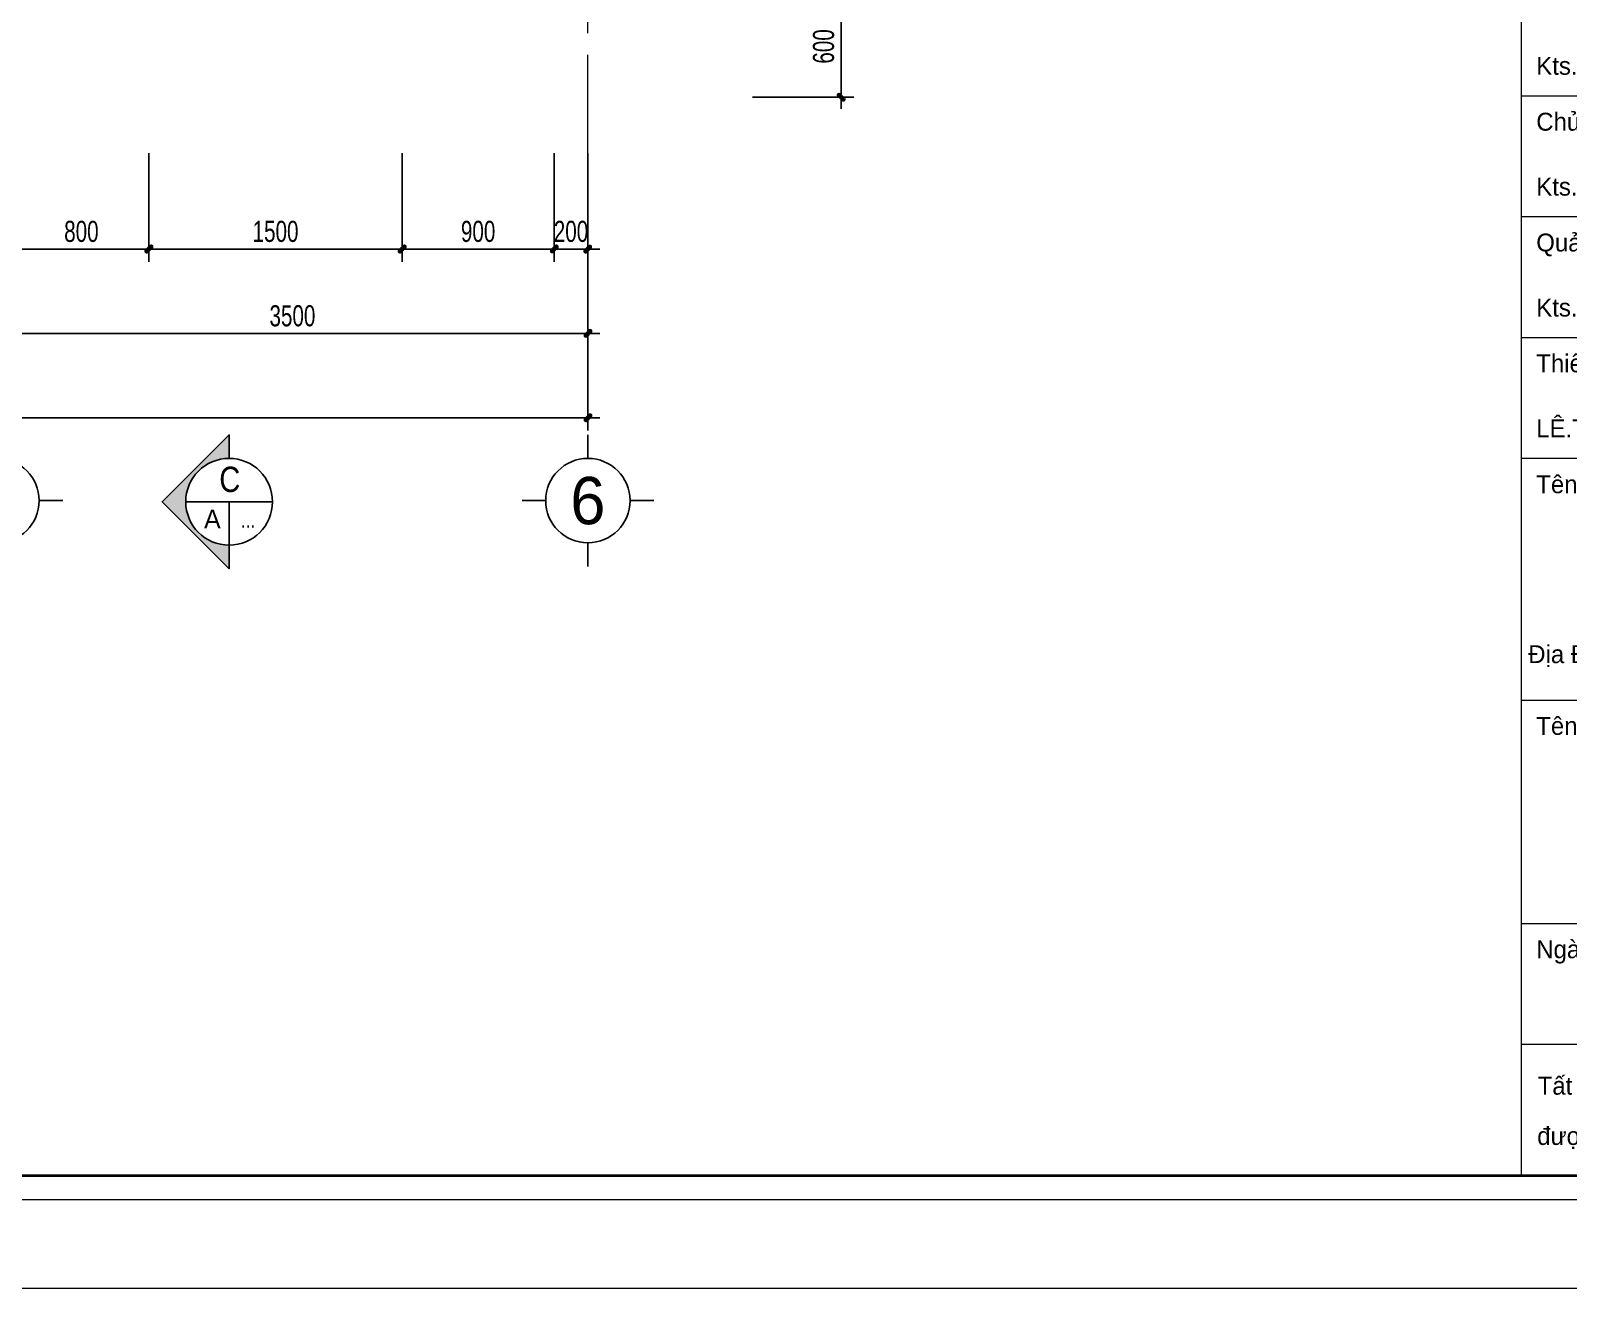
# Model space of a CAD drawing. Header units: inches. Extents: x 88947 to 296847, y 35049 to 161062.
# Drawn here: x 165148 to 174255, y 77053 to 84502 of the extents above; entities that cross this region are included whole.
import ezdxf
from ezdxf.enums import TextEntityAlignment as Align

# ---------------------------------------------------------------- set-up
doc = ezdxf.new("R2010")
doc.units = ezdxf.units.IN
doc.header["$MEASUREMENT"] = 0
doc.header["$PDMODE"] = 1
doc.linetypes.add('ACAD_ISO03W100', pattern=[30, 12, -18])
doc.linetypes.add('CENTER', pattern=[50.8, 31.75, -6.35, 6.35, -6.35])
for name, color, linetype, lineweight in [('0.15', 175, 'Continuous', 20), ('A-Dims', 145, 'Continuous', 25), ('A-Text', 30, 'Continuous', 9), ('A-Wall', 2, 'Continuous', 35), ('DIM', 7, 'Continuous', 25), ('GHICHU', 40, 'Continuous', 18), ('KHUNG 2', 144, 'Continuous', 18), ('KY HIEU', 4, 'Continuous', 25), ('NETMANH', 192, 'Continuous', 18), ('TRUC', 252, 'ACAD_ISO03W100', 13)]:
    doc.layers.add(name, color=color, linetype=linetype, lineweight=lineweight)
doc.layers.add('text', color=2, linetype='Continuous')
doc.styles.add('AVO-B', font='VAVOB.TTF')
doc.styles.add('DDCo-B-Helve-condense', font='VHELVCB.TTF')
doc.styles.add('FRANKO', font='VFRANKO.TTF')
doc.styles.add('VHELVEN', font='VHELVEN.TTF')
doc.styles.add('VNI-HELVE-CONDENSE', font='VNARIAL.TTF', dxfattribs={"width": 0.7})
doc.dimstyles.new('TAS-100', dxfattribs={"dimscale": 50, "dimtxt": 2.5, "dimasz": 0.7, "dimexe": 1.5, "dimexo": 1.5, "dimgap": 0.8, "dimtad": 1, "dimdec": 0, "dimzin": 3, "dimdsep": 46, "dimtxsty": 'VNI-HELVE-CONDENSE', "dimblk": 'TICK', "dimcen": 2.5, "dimclrt": 71, "dimazin": 2, "dimtfac": 0.75, "dimtdec": 0, "dimtix": 1, "dimtmove": 2, "dimatfit": 2, "dimldrblk": 'TICK123', "dimfxl": 1.5, "dimtolj": 1, "dimtzin": 0, "dimarcsym": 0})

# ---------------------------------------------------------------- blocks, each defined once
blk = doc.blocks.new('khung ten')
at = {"layer": '0.15', "ltscale": 0.7}
blk.add_line((301249, -213090), (305804, -213090), dxfattribs=at)
at = {"layer": 'A-Wall', "ltscale": 0.7}
blk.add_lwpolyline([(267204, -219099), (305804, -219099), (305804, -190799), (267204, -190799)], close=True, dxfattribs=at)
at = {"layer": 'KHUNG 2', "ltscale": 0.7}
for p, q in [((301249, -219099), (301249, -190799)), ((301249, -210053), (305804, -210053)), ((301249, -211065), (305804, -211065)), ((301249, -212078), (305804, -212078)), ((301249, -213090), (305804, -213090)), ((301249, -215115), (305804, -215115)), ((301249, -216986), (305804, -216986)), ((301249, -217998), (305804, -217998))]:
    blk.add_line(p, q, dxfattribs=at)
blk.add_lwpolyline([(267004, -219299), (306004, -219299), (306004, -190599), (267004, -190599)], close=True, dxfattribs=at)
at = {"layer": 'NETMANH', "ltscale": 0.7}
blk.add_lwpolyline([(265004, -220042), (307004, -220042), (307004, -190342), (265004, -190342)], close=True, dxfattribs=at)
at = {"layer": 'text', "linetype": 'Continuous', "style": 'FRANKO'}
for s, p in [('Kts.NGUYEÃN VAÊN NGUYEÂN', (301373, -209878)), ('Chuû trì', (301373, -210346)), ('Kts.NGUYEÃN VAÊN THIEÄN', (301373, -210890)), ('Quaûn lyù kyõ thuaät', (301373, -211358)), ('Kts.NGUYEÃN VAÊN THIEÄN', (301373, -211903)), ('Thieát keá', (301373, -212370)), ('LEÂ.T.MYÕ DUYEÂN', (301373, -212915)), ('Teân coâng trình', (301373, -213383)), ('Ñòa Ñieåm:     294-Cöûa Ñaïi, Phöôøng Caåm Chaâu, ', (301306, -214806)), ('Teân baûn veõ ', (301373, -215407)), ('Ngaøy hoaøn thaønh', (301373, -217278)), ('Taát caû kích thöôùc trong baûn veõ ', (301385, -218421)), ('ñöôïc kieåm tra thöïc teá taïi coâng trình.', (301381, -218842))]:
    blk.add_text(s, height=150, dxfattribs=at).set_placement(p)
blk = doc.blocks.new('TICK')
at = {"layer": 'A-Dims', "color": 1}
for p, q in [((-2, 0), (2, 0)), ((0, 1.5), (0, -1.5))]:
    blk.add_line(p, q, dxfattribs=at)
at = {"layer": 'A-Dims', "color": 1, "const_width": 0.788}
blk.add_lwpolyline([(-0.33, -0.35), (0.38, 0.38)], dxfattribs=at)
at = {"layer": 'A-Dims', "color": 1, "const_width": 0.394}
for points in [[(0.24, 0.52, -0.414214), (0.52, 0.52, -1)], [(0.52, 0.52, -0.414214), (0.52, 0.24, -1)], [(-0.47, -0.21, 0.414214), (-0.47, -0.49, 1)], [(-0.47, -0.49, 0.414214), (-0.19, -0.49, 1)]]:
    blk.add_lwpolyline(points, format="xyb", dxfattribs=at)
blk = doc.blocks.new('*D243')
at = {"layer": 'Defpoints', "color": 0}
for p in [(164947.7, 83851.1), (168447.7, 83851.1), (168447.7, 82709)]:
    blk.add_point(p, dxfattribs=at)
at = {"layer": 'DIM', "color": 0, "lineweight": -2}
for p, q in [((164947.7, 83776.1), (164947.7, 82634)), ((168447.7, 83776.1), (168447.7, 82634)), ((164982.7, 82709), (168412.7, 82709))]:
    blk.add_line(p, q, dxfattribs=at)
at = {"layer": 'DIM', "color": 0, "lineweight": -2, "xscale": 35, "yscale": 35, "zscale": 35, "rotation": 180}
blk.add_blockref('TICK', (164947.7, 82709), dxfattribs=at)
at = {"layer": 'DIM', "color": 0, "lineweight": -2, "xscale": 35, "yscale": 35, "zscale": 35}
blk.add_blockref('TICK', (168447.7, 82709), dxfattribs=at)
at = {"layer": 'DIM', "color": 71, "insert": (166697.7, 82812.8), "char_height": 125, "attachment_point": 5, "style": 'VNI-HELVE-CONDENSE'}
blk.add_mtext('\\A1;3500', dxfattribs=at)
blk = doc.blocks.new('TICK123')
at = {"layer": 'A-Dims', "color": 1}
blk.add_lwpolyline([(0.05, 0, 0, 0.84, 0), (-2.11, 0, 8.4, 8.4, 0)], format="xyseb", dxfattribs=at)
blk = doc.blocks.new('*D244')
at = {"layer": 'Defpoints', "color": 0}
for p in [(156047.7, 83851.1), (168447.7, 83851.1), (168447.7, 82209)]:
    blk.add_point(p, dxfattribs=at)
at = {"layer": 'DIM', "color": 0, "lineweight": -2}
for p, q in [((156047.7, 83776.1), (156047.7, 82134)), ((168447.7, 83776.1), (168447.7, 82134)), ((156082.7, 82209), (168412.7, 82209))]:
    blk.add_line(p, q, dxfattribs=at)
at = {"layer": 'DIM', "color": 0, "lineweight": -2, "xscale": 35, "yscale": 35, "zscale": 35, "rotation": 180}
blk.add_blockref('TICK', (156047.7, 82209), dxfattribs=at)
at = {"layer": 'DIM', "color": 0, "lineweight": -2, "xscale": 35, "yscale": 35, "zscale": 35}
blk.add_blockref('TICK', (168447.7, 82209), dxfattribs=at)
at = {"layer": 'DIM', "color": 71, "insert": (162247.7, 82312.7), "char_height": 125, "attachment_point": 5, "style": 'VNI-HELVE-CONDENSE'}
blk.add_mtext('\\A1;12400', dxfattribs=at)
blk = doc.blocks.new('*D179')
at = {"layer": 'Defpoints', "color": 0}
for p in [(169347.7, 84709), (169347.7, 84109), (169947.7, 84109)]:
    blk.add_point(p, dxfattribs=at)
at = {"layer": 'DIM', "color": 0, "lineweight": -2}
for p, q in [((169422.7, 84709), (170022.7, 84709)), ((169947.7, 84674), (169947.7, 84144)), ((169422.7, 84109), (170022.7, 84109))]:
    blk.add_line(p, q, dxfattribs=at)
at = {"layer": 'DIM', "color": 0, "lineweight": -2, "xscale": 35, "yscale": 35, "zscale": 35}
for p, rotation in [((169947.7, 84709), 90), ((169947.7, 84109), 270)]:
    blk.add_blockref('TICK', p, dxfattribs=dict(at, rotation=rotation))
at = {"layer": 'DIM', "color": 71, "insert": (169844, 84409), "char_height": 125, "attachment_point": 5, "rotation": 90, "style": 'VNI-HELVE-CONDENSE'}
blk.add_mtext('\\A1;600', dxfattribs=at)
blk = doc.blocks.new('TRUCCOT')
for p, q in [((0, -140), (0, 0)), ((-250, -390), (-390, -390)), ((250, -390), (390, -390)), ((0, -640), (0, -780))]:
    blk.add_line(p, q)
blk.add_circle((0, -390), 250)
at = {"layer": 'GHICHU', "style": 'VHELVEN'}
blk.add_attdef('TRUC', text='', height=280, dxfattribs=at).set_placement((0, -390), align=Align.MIDDLE_CENTER)
blk = doc.blocks.new('*D287')
at = {"layer": 'Defpoints', "color": 0}
for p in [(165847.7, 83851.1), (167347.7, 83851.1), (165847.7, 83209)]:
    blk.add_point(p, dxfattribs=at)
at = {"layer": 'DIM', "color": 0, "lineweight": -2}
for p, q in [((165847.7, 83776.1), (165847.7, 83134)), ((167347.7, 83776.1), (167347.7, 83134)), ((167312.7, 83209), (165882.7, 83209))]:
    blk.add_line(p, q, dxfattribs=at)
at = {"layer": 'DIM', "color": 0, "lineweight": -2, "xscale": 35, "yscale": 35, "zscale": 35, "rotation": 180}
blk.add_blockref('TICK', (165847.7, 83209), dxfattribs=at)
at = {"layer": 'DIM', "color": 0, "lineweight": -2, "xscale": 35, "yscale": 35, "zscale": 35}
blk.add_blockref('TICK', (167347.7, 83209), dxfattribs=at)
at = {"layer": 'DIM', "color": 71, "insert": (166597.7, 83312.7), "char_height": 125, "attachment_point": 5, "style": 'VNI-HELVE-CONDENSE'}
blk.add_mtext('\\A1;1500', dxfattribs=at)
blk = doc.blocks.new('*D302')
at = {"layer": 'Defpoints', "color": 0}
for p in [(165047.7, 83851.1), (165847.7, 83851.1), (165047.7, 83209)]:
    blk.add_point(p, dxfattribs=at)
at = {"layer": 'DIM', "color": 0, "lineweight": -2}
for p, q in [((165047.7, 83776.1), (165047.7, 83134)), ((165847.7, 83776.1), (165847.7, 83134)), ((165812.7, 83209), (165082.7, 83209))]:
    blk.add_line(p, q, dxfattribs=at)
at = {"layer": 'DIM', "color": 0, "lineweight": -2, "xscale": 35, "yscale": 35, "zscale": 35, "rotation": 180}
blk.add_blockref('TICK', (165047.7, 83209), dxfattribs=at)
at = {"layer": 'DIM', "color": 0, "lineweight": -2, "xscale": 35, "yscale": 35, "zscale": 35}
blk.add_blockref('TICK', (165847.7, 83209), dxfattribs=at)
at = {"layer": 'DIM', "color": 71, "insert": (165447.7, 83312.7), "char_height": 125, "attachment_point": 5, "style": 'VNI-HELVE-CONDENSE'}
blk.add_mtext('\\A1;800', dxfattribs=at)
blk = doc.blocks.new('*D303')
at = {"layer": 'Defpoints', "color": 0}
for p in [(167347.7, 83851.1), (168247.7, 83851.1), (167347.7, 83209)]:
    blk.add_point(p, dxfattribs=at)
at = {"layer": 'DIM', "color": 0, "lineweight": -2}
for p, q in [((167347.7, 83776.1), (167347.7, 83134)), ((168247.7, 83776.1), (168247.7, 83134)), ((168212.7, 83209), (167382.7, 83209))]:
    blk.add_line(p, q, dxfattribs=at)
at = {"layer": 'DIM', "color": 0, "lineweight": -2, "xscale": 35, "yscale": 35, "zscale": 35, "rotation": 180}
blk.add_blockref('TICK', (167347.7, 83209), dxfattribs=at)
at = {"layer": 'DIM', "color": 0, "lineweight": -2, "xscale": 35, "yscale": 35, "zscale": 35}
blk.add_blockref('TICK', (168247.7, 83209), dxfattribs=at)
at = {"layer": 'DIM', "color": 71, "insert": (167797.7, 83312.7), "char_height": 125, "attachment_point": 5, "style": 'VNI-HELVE-CONDENSE'}
blk.add_mtext('\\A1;900', dxfattribs=at)
blk = doc.blocks.new('*D305')
at = {"layer": 'Defpoints', "color": 0}
for p in [(168247.7, 83851.1), (168447.7, 83851.1), (168447.7, 83209)]:
    blk.add_point(p, dxfattribs=at)
at = {"layer": 'DIM', "color": 0, "lineweight": -2}
for p, q in [((168247.7, 83776.1), (168247.7, 83134)), ((168447.7, 83776.1), (168447.7, 83134)), ((168212.7, 83209), (168177.7, 83209)), ((168247.7, 83209), (168447.7, 83209)), ((168482.7, 83209), (168517.7, 83209))]:
    blk.add_line(p, q, dxfattribs=at)
at = {"layer": 'DIM', "color": 0, "lineweight": -2, "xscale": 35, "yscale": 35, "zscale": 35}
blk.add_blockref('TICK', (168247.7, 83209), dxfattribs=at)
at = {"layer": 'DIM', "color": 0, "lineweight": -2, "xscale": 35, "yscale": 35, "zscale": 35, "rotation": 180}
blk.add_blockref('TICK', (168447.7, 83209), dxfattribs=at)
at = {"layer": 'DIM', "color": 71, "insert": (168347.7, 83312.7), "char_height": 125, "attachment_point": 5, "style": 'VNI-HELVE-CONDENSE'}
blk.add_mtext('\\A1;200', dxfattribs=at)

msp = doc.modelspace()

# ---------------------------------------------------------------- hatches: boundary and pattern name
at = {"layer": 'KY HIEU'}
msp.add_hatch(color=256, dxfattribs=at).paths.add_polyline_path([(165925.8, 81712), (166322.7, 82109), (166322.7, 81969, 1), (166322.7, 81455.1), (166322.7, 81315.1)])

# ---------------------------------------------------------------- linework, layer by layer
at = {"layer": 'text', "color": 2, "linetype": 'Continuous'}
msp.add_line((166579.6, 81712), (166065.8, 81712), dxfattribs=at)
for points in [[(166322.7, 81455.1), (166322.7, 81315.1), (165925.8, 81712), (166322.7, 82109), (166322.7, 81969)], [(166322.7, 81455.1), (166322.7, 81712)]]:
    msp.add_lwpolyline(points, dxfattribs=at)
msp.add_circle((166322.7, 81712), 256.9, dxfattribs=at)
at = {"layer": 'TRUC', "linetype": 'CENTER', "ltscale": 20}
msp.add_lwpolyline([(168447.7, 82709), (168447.7, 94889.5)], dxfattribs=at)

# ---------------------------------------------------------------- block references
at = {"layer": 'A-Text', "xscale": 0.7071428571362048, "yscale": 0.7071428573544836, "zscale": 0.7071428573664265}
msp.add_blockref('khung ten', (-39048.5, 232654.8), dxfattribs=at)
at = {"layer": 'DIM'}
ref = msp.add_blockref('TRUCCOT', (164947.7, 82109), dxfattribs=at)
ref.add_attrib('TRUC', '5', dxfattribs={"layer": 'GHICHU', "height": 280, "style": 'FRANKO'}).set_placement((164947.7, 81719), align=Align.MIDDLE_CENTER)
ref = msp.add_blockref('TRUCCOT', (168447.7, 82109), dxfattribs=at)
ref.add_attrib('TRUC', '6', dxfattribs={"layer": 'GHICHU', "height": 280, "style": 'FRANKO'}).set_placement((168447.7, 81719), align=Align.MIDDLE_CENTER)

# ---------------------------------------------------------------- texts
at = {"layer": 'text', "linetype": 'Continuous'}
for s, height, style, p in [('C', 150, 'DDCo-B-Helve-condense', (166326.7, 81769.8)), ('A', 110, 'AVO-B', (166223.6, 81555)), ('...', 90, 'DDCo-B-Helve-condense', (166435.2, 81559.1))]:
    msp.add_text(s, height=height, dxfattribs=dict(at, style=style)).set_placement(p, align=Align.CENTER)

# ---------------------------------------------------------------- dimensions: what is measured, and where the dimension line sits
at = {"layer": 'DIM'}
for base, p1, p2, angle, picture, middle in [((169947.7, 84109), (169347.7, 84709), (169347.7, 84109), 90, '*D179', (169844, 84409)), ((165047.7, 83209), (165847.7, 83851.1), (165047.7, 83851.1), 180, '*D302', (165447.7, 83312.7)), ((165847.7, 83209), (167347.7, 83851.1), (165847.7, 83851.1), 180, '*D287', (166597.7, 83312.7)), ((167347.7, 83209), (168247.7, 83851.1), (167347.7, 83851.1), 180, '*D303', (167797.7, 83312.7)), ((168447.7, 83209), (168247.7, 83851.1), (168447.7, 83851.1), 180, '*D305', (168347.7, 83312.7))]:
    dim = msp.add_linear_dim(base=base, p1=p1, p2=p2, angle=angle, dimstyle='TAS-100', dxfattribs=at)
    dim.commit()
    dim.dimension.update_dxf_attribs({"geometry": picture, "text_midpoint": middle})
for base, p1, picture, middle in [((168447.7, 82209), (156047.7, 83851.1), '*D244', (162247.7, 82312.7)), ((168447.7, 82709), (164947.7, 83851.1), '*D243', (166697.7, 82812.8))]:
    dim = msp.add_linear_dim(base=base, p1=p1, p2=(168447.7, 83851.1), dimstyle='TAS-100', dxfattribs=at)
    dim.commit()
    dim.dimension.update_dxf_attribs({"geometry": picture, "text_midpoint": middle})

doc.saveas('drawing.dxf')
